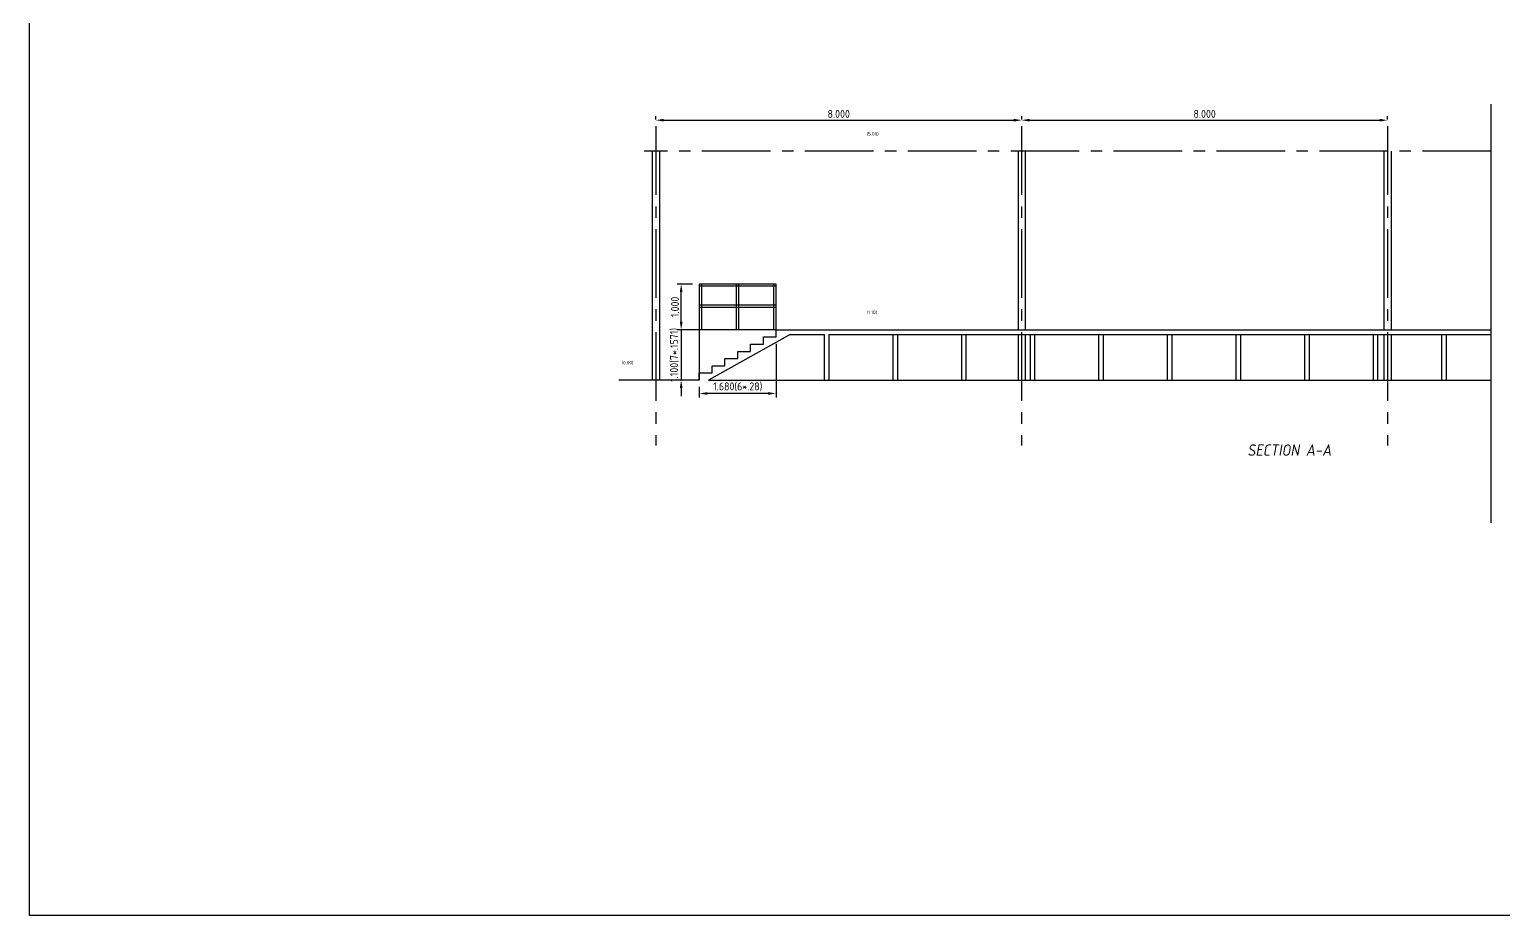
# Model space of a CAD drawing. Extents: x -17.4 to 61.4, y -22.6 to 16.1.
# Drawn here: x -17.44 to 14.79, y -22.63 to -3.27 of the extents above; entities that cross this region are included whole.
import ezdxf

# ---------------------------------------------------------------- set-up
doc = ezdxf.new("R2010")
doc.units = 0
doc.header["$LTSCALE"] = 2
doc.linetypes.add('CENTER2', pattern=[1.125, 0.75, -0.125, 0.125, -0.125])
doc.layers.get('0').update_dxf_attribs({"linetype": 'CONTINUOUS'})
doc.layers.add('22', color=1, linetype='CONTINUOUS')
doc.styles.get("Standard").update_dxf_attribs({"font": 'isocp.shx'})
doc.styles.add('TEXT', font='isocp.shx')
doc.dimstyles.new('SYSTRA50', dxfattribs={"dimscale": 0.05, "dimtxt": 3.5, "dimasz": 3.5, "dimexe": 1.8, "dimexo": 3, "dimgap": 1, "dimtad": 1, "dimdec": 3, "dimzin": 0, "dimdsep": 46, "dimtxsty": 'Standard', "dimcen": 1, "dimclrd": 10, "dimclre": 10, "dimclrt": 50, "dimadec": 0, "dimazin": 0, "dimtfac": 1, "dimtdec": 3, "dimtix": 1, "dimtmove": 2, "dimatfit": 3, "dimfxl": 1, "dimtolj": 1, "dimtzin": 0, "dimarcsym": 0})

# ---------------------------------------------------------------- blocks, each defined once
blk = doc.blocks.new('*D17')
at = {"color": 10, "lineweight": -2, "transparency": 16777216}
for p, q in [((-3.749, -5.238), (-3.749, -5.165)), ((-3.574, -5.255), (4.076, -5.255)), ((4.251, -5.238), (4.251, -5.165))]:
    blk.add_line(p, q, dxfattribs=at)
at = {"color": 10, "transparency": 16777216}
for points in [[(-3.574, -5.225), (-3.574, -5.284), (-3.749, -5.255)], [(4.076, -5.225), (4.076, -5.284), (4.251, -5.255)]]:
    blk.add_solid(points, dxfattribs=at)
at = {"color": 50, "transparency": 16777216, "insert": (0.251, -5.117), "char_height": 0.175, "attachment_point": 5}
blk.add_mtext('\\A1;8.000', dxfattribs=at)
blk = doc.blocks.new('*D18')
at = {"color": 10, "lineweight": -2, "transparency": 16777216}
for p, q in [((4.251, -5.238), (4.251, -5.165)), ((4.426, -5.255), (12.076, -5.255)), ((12.251, -5.238), (12.251, -5.165))]:
    blk.add_line(p, q, dxfattribs=at)
at = {"color": 10, "transparency": 16777216}
for points in [[(4.426, -5.225), (4.426, -5.284), (4.251, -5.255)], [(12.076, -5.225), (12.076, -5.284), (12.251, -5.255)]]:
    blk.add_solid(points, dxfattribs=at)
at = {"color": 50, "transparency": 16777216, "insert": (8.251, -5.117), "char_height": 0.175, "attachment_point": 5}
blk.add_mtext('\\A1;8.000', dxfattribs=at)
blk = doc.blocks.new('A$C2FAF4773')
blk.add_lwpolyline([(0.037, 0, 0, 0.075, 0), (0.037, 0.167, 0, 0, 0), (0.037, 0.315, 0, 0, 0), (0.584, 0.315, 0, 0, 0)], format="xyseb")
blk.add_text('(0.00)', height=0.075).set_placement((0.062, 0.344))
blk = doc.blocks.new('*D22')
at = {"color": 10, "lineweight": -2, "transparency": 16777216}
for p, q in [((-2.947, -8.835), (-3.284, -8.835)), ((-3.194, -9.66), (-3.194, -9.01)), ((-2.947, -9.835), (-3.284, -9.835))]:
    blk.add_line(p, q, dxfattribs=at)
at = {"color": 10, "transparency": 16777216}
for points in [[(-3.223, -9.01), (-3.164, -9.01), (-3.194, -8.835)], [(-3.223, -9.66), (-3.164, -9.66), (-3.194, -9.835)]]:
    blk.add_solid(points, dxfattribs=at)
at = {"color": 50, "transparency": 16777216, "insert": (-3.331, -9.335), "char_height": 0.175, "attachment_point": 5, "rotation": 90}
blk.add_mtext('\\A1;1.000', dxfattribs=at)
blk = doc.blocks.new('*D23')
at = {"color": 10, "lineweight": -2, "transparency": 16777216}
for p, q in [((-1.117, -10.142), (-1.117, -11.317)), ((-2.797, -11.085), (-2.797, -11.317)), ((-1.292, -11.227), (-2.622, -11.227))]:
    blk.add_line(p, q, dxfattribs=at)
at = {"color": 10, "transparency": 16777216}
for points in [[(-2.622, -11.198), (-2.622, -11.256), (-2.797, -11.227)], [(-1.292, -11.198), (-1.292, -11.256), (-1.117, -11.227)]]:
    blk.add_solid(points, dxfattribs=at)
at = {"color": 50, "transparency": 16777216, "insert": (-1.957, -11.081), "char_height": 0.175, "attachment_point": 5}
blk.add_mtext('\\A1;1.680(6*.28)', dxfattribs=at)
blk = doc.blocks.new('*D24')
at = {"color": 10, "lineweight": -2, "transparency": 16777216}
for p, q in [((-3.194, -9.66), (-3.194, -9.485)), ((-1.267, -9.835), (-3.284, -9.835)), ((-3.194, -9.835), (-3.194, -10.935)), ((-2.947, -10.935), (-3.284, -10.935)), ((-3.194, -11.11), (-3.194, -11.285))]:
    blk.add_line(p, q, dxfattribs=at)
at = {"color": 10, "transparency": 16777216}
for points in [[(-3.223, -9.66), (-3.164, -9.66), (-3.194, -9.835)], [(-3.223, -11.11), (-3.164, -11.11), (-3.194, -10.935)]]:
    blk.add_solid(points, dxfattribs=at)
at = {"color": 50, "transparency": 16777216, "insert": (-3.34, -10.385), "char_height": 0.175, "attachment_point": 5, "rotation": 90}
blk.add_mtext('\\A1;1.100(7*.1571)', dxfattribs=at)

msp = doc.modelspace()

# ---------------------------------------------------------------- linework, layer by layer
for p, q in [((14.5109, -4.9055), (14.5109, -14.0528)), ((-1.1173, -8.8353), (-2.7973, -8.8353)), ((-2.7973, -8.8353), (-2.7973, -9.8353)), ((-1.1173, -8.8853), (-2.7973, -8.8853)), ((-2.7473, -8.8353), (-2.7473, -9.8353)), ((-1.985, -9.8353), (-1.985, -8.8353)), ((-1.935, -9.8353), (-1.935, -8.8353)), ((-1.1673, -9.8353), (-1.1673, -8.8353)), ((-1.1173, -9.8353), (-1.1173, -8.8353)), ((-1.1173, -9.3001), (-2.7973, -9.3001)), ((-1.1173, -9.3501), (-2.7973, -9.3501)), ((-1.1173, -9.8353), (-2.7973, -9.8353)), ((-2.7973, -9.8353), (-2.7973, -10.935)), ((-0.8112, -9.9353), (-2.5929, -10.935)), ((-1.1173, -9.9924), (-1.1173, -9.8353)), ((-1.1173, -9.8353), (-0.8373, -9.8353)), ((-0.8373, -9.8353), (14.5109, -9.8353)), ((-0.8112, -9.9353), (-0.0667, -9.9353)), ((-0.0667, -9.9353), (-0.0667, -10.935)), ((0.0333, -9.9353), (0.0333, -10.935)), ((0.0333, -9.9353), (14.5109, -9.9353)), ((1.4333, -9.9353), (1.4333, -10.935)), ((1.5333, -9.9353), (1.5333, -10.935)), ((2.9333, -9.9353), (2.9333, -10.935)), ((3.0333, -9.9353), (3.0333, -10.935)), ((4.4333, -9.9353), (4.4333, -10.935)), ((4.5333, -9.9353), (4.5333, -10.935)), ((5.9333, -9.9353), (5.9333, -10.935)), ((6.0333, -9.9353), (6.0333, -10.935)), ((7.4333, -9.9353), (7.4333, -10.935)), ((7.5333, -9.9353), (7.5333, -10.935)), ((8.9333, -9.9353), (8.9333, -10.935)), ((9.0333, -9.9353), (9.0333, -10.935)), ((10.4333, -9.9353), (10.4333, -10.935)), ((10.5333, -9.9353), (10.5333, -10.935)), ((11.9333, -9.9353), (11.9333, -10.935)), ((12.0333, -9.9353), (12.0333, -10.935)), ((13.4333, -9.9353), (13.4333, -10.935)), ((13.5333, -9.9353), (13.5333, -10.935)), ((-1.9573, -10.4637), (-1.9573, -10.3066)), ((-1.9573, -10.3066), (-1.6773, -10.3066)), ((-1.6773, -10.3066), (-1.6773, -10.1495)), ((-1.6773, -10.1495), (-1.3973, -10.1495)), ((-1.3973, -10.1495), (-1.3973, -9.9924)), ((-1.3973, -9.9924), (-1.1173, -9.9924)), ((-2.5173, -10.7779), (-2.5173, -10.6208)), ((-2.5173, -10.6208), (-2.2373, -10.6208)), ((-2.2373, -10.6208), (-2.2373, -10.4637)), ((-2.2373, -10.4637), (-1.9573, -10.4637)), ((-2.7973, -10.935), (-4.5564, -10.935)), ((-2.7973, -10.7779), (-2.5173, -10.7779)), ((-2.7973, -10.935), (-2.7973, -10.7779)), ((-2.5929, -10.935), (14.5109, -10.935))]:
    msp.add_line(p, q)
at = {"color": 1, "linetype": 'CENTER2'}
for p, q in [((-3.7495, -5.388), (-3.7495, -12.3629)), ((4.2505, -5.388), (4.2505, -12.3629)), ((12.2505, -5.388), (12.2505, -12.3629))]:
    msp.add_line(p, q, dxfattribs=at)
at = {"linetype": 'Continuous'}
for p, q in [((-3.8289, -5.935), (-3.8289, -10.935)), ((-3.67, -5.935), (-3.67, -10.935)), ((4.1711, -5.935), (4.1711, -9.8353)), ((4.33, -5.935), (4.33, -9.8353)), ((12.1711, -5.935), (12.1711, -9.8353)), ((12.33, -5.935), (12.33, -9.8353)), ((4.1711, -9.9353), (4.1711, -10.935)), ((4.33, -9.9353), (4.33, -10.935)), ((12.1711, -9.9353), (12.1711, -10.935)), ((12.33, -9.9353), (12.33, -10.935))]:
    msp.add_line(p, q, dxfattribs=at)
msp.add_lwpolyline([(-17.442, 16.0894), (61.3952, 16.0894), (61.3952, -22.6349), (-17.442, -22.6349)], close=True)
for points in [[(0.8378, -5.935, 0, 0.075, 0), (0.8378, -5.7681, 0, 0, 0), (0.8378, -5.6195, 0, 0, 0), (1.3844, -5.6195, 0, 0, 0)], [(0.8378, -9.8353, 0, 0.075, 0), (0.8378, -9.6684, 0, 0, 0), (0.8378, -9.5198, 0, 0, 0), (1.3844, -9.5198, 0, 0, 0)]]:
    msp.add_lwpolyline(points, format="xyseb")
at = {"layer": '22', "linetype": 'CENTER2'}
msp.add_line((14.5109, -5.935), (-3.9995, -5.935), dxfattribs=at)

# ---------------------------------------------------------------- block references
msp.add_blockref('A$C2FAF4773', (-4.5564, -10.935))

# ---------------------------------------------------------------- texts
for s, p in [('(5.00)', (0.8619, -5.5914)), ('(1.10)', (0.8619, -9.4917))]:
    msp.add_text(s, height=0.075).set_placement(p)
at = {"style": 'TEXT', "oblique": 10}
msp.add_text('SECTION A-A', height=0.25, dxfattribs=at).set_placement((9.1854, -12.5894))

# ---------------------------------------------------------------- dimensions: what is measured, and where the dimension line sits
for p1, p2, picture, middle in [((-3.7495, -5.388), (4.2505, -5.388), '*D17', (0.2505, -5.117)), ((4.2505, -5.388), (12.2505, -5.388), '*D18', (8.2505, -5.117))]:
    dim = msp.add_aligned_dim(p1=p1, p2=p2, distance=0.1335, dimstyle='SYSTRA50')
    dim.commit()
    dim.dimension.update_dxf_attribs({"geometry": picture, "text_midpoint": middle})
dim = msp.add_linear_dim(base=(-3.1936, -8.8353), p1=(-2.7973, -9.8353), p2=(-2.7973, -8.8353), angle=90, dimstyle='SYSTRA50')
dim.commit()
dim.dimension.update_dxf_attribs({"geometry": '*D22', "text_midpoint": (-3.3311, -9.3353)})
dim = msp.add_linear_dim(base=(-3.1936, -10.935), p1=(-1.1173, -9.8353), p2=(-2.7973, -10.935), angle=90, text='<>(7*.1571)', dimstyle='SYSTRA50')
dim.commit()
dim.dimension.update_dxf_attribs({"geometry": '*D24', "text_midpoint": (-3.3399, -10.3852)})
dim = msp.add_linear_dim(base=(-2.7973, -11.2271), p1=(-1.1173, -9.9924), p2=(-2.7973, -10.935), text='<>(6*.28)', dimstyle='SYSTRA50')
dim.commit()
dim.dimension.update_dxf_attribs({"geometry": '*D23', "text_midpoint": (-1.9573, -11.0808)})

doc.saveas('drawing.dxf')
